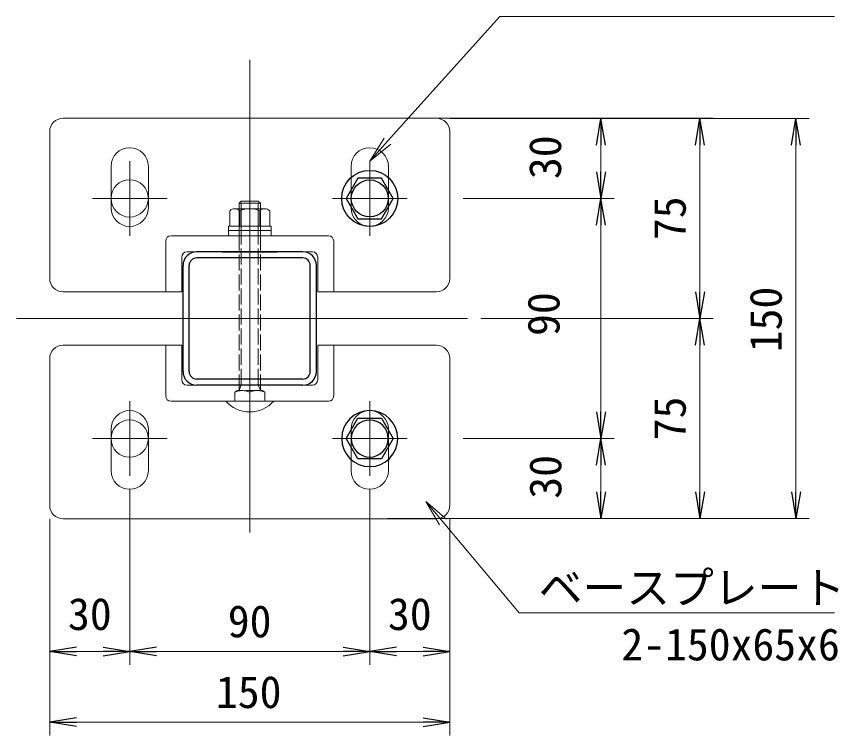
# Model space of a CAD drawing. Units: millimetres, scale not verified, with parts at other scales. Extents: x -10254 to -1854, y -2970 to 2970.
# Drawn here: x -4064 to -2830, y 182 to 1260 of the extents above; entities that cross this region are included whole.
import ezdxf
from ezdxf.enums import TextEntityAlignment as Align

# ---------------------------------------------------------------- set-up
doc = ezdxf.new("R2010")
doc.units = ezdxf.units.MM
doc.header["$LTSCALE"] = 30
doc.linetypes.add('DASHED', pattern=[7.5, 6, -1.5])
doc.linetypes.add('USER1', pattern=[50.8, 31.75, -6.35, 6.35, -6.35])
for name, color, linetype, lineweight in [('0-3_D-STR-TXT', 7, 'Continuous', 13), ('0-4_D-BMK', 2, 'USER1', 13), ('0-5_D-STR3', 3, 'Continuous', 13), ('0-6_0', 7, 'Continuous', 25), ('0-7_D-STR-DIM', 7, 'Continuous', 13), ('0-8_D-STR1', 1, 'Continuous', 25)]:
    doc.layers.add(name, color=color, linetype=linetype, lineweight=lineweight)
doc.styles.add('ＭＳ ゴシック', font='')
doc.styles.get('ＭＳ ゴシック').set_extended_font_data('MS Gothic')

# ---------------------------------------------------------------- blocks, each defined once
blk = doc.blocks.new('M10-平')
at = {"layer": '0-6_0', "color": 3}
blk.add_lwpolyline([(228.8, -132.1), (228.8, 132.1), (0, 264.2), (-228.8, 132.1), (-228.8, -132.1), (0, -264.2)], close=True, dxfattribs=at)
for radius in [315, 207.8]:
    blk.add_circle((0, 0), radius, dxfattribs=at)
blk = doc.blocks.new('_Open')
at = {"layer": '0-6_0'}
blk.add_line((-30, 5), (0, 0), dxfattribs=at)
blk.add_lwpolyline([(-30, -5), (0, 0), (-30, 0)], dxfattribs=at)
blk = doc.blocks.new('ベースプレート部品\u3000平面図')
at = {"layer": '0-5_D-STR3'}
for p, q in [((-19764.7, 160377.3), (-23964.7, 160377.3)), ((-24114.7, 160227.3), (-24114.7, 158577.3)), ((-19614.7, 158577.3), (-19614.7, 160227.3)), ((-23424.8, 159372.3), (-23424.8, 159837.3)), ((-23004.8, 159372.3), (-23004.8, 159837.3)), ((-20724.8, 159372.3), (-20724.8, 159837.3)), ((-20304.8, 159372.3), (-20304.8, 159837.3)), ((-22809.8, 158427.3), (-22809.8, 158997.3)), ((-20979.8, 159057.3), (-22749.8, 159057.3)), ((-20919.8, 158997.3), (-20919.8, 158427.3)), ((-22629.8, 158427.3), (-22629.8, 158817.3)), ((-21159.8, 158877.3), (-22569.8, 158877.3)), ((-21099.8, 158427.3), (-21099.8, 158817.3)), ((-23964.7, 158427.3), (-22627.2, 158427.3)), ((-21097.2, 158427.3), (-19764.7, 158427.3))]:
    blk.add_line(p, q, dxfattribs=at)
for centre, radius, start, end in [((-23964.7, 160227.3), 150, 90, 180), ((-19764.7, 160227.3), 150, 0, 90), ((-23214.8, 159837.3), 210, 0, 180), ((-20514.8, 159837.3), 210, 0, 180), ((-23214.8, 159372.3), 210, 180, 0), ((-20514.8, 159372.3), 210, 180, 0), ((-22749.8, 158997.3), 60, 90, 180), ((-20979.8, 158997.3), 60, 0, 90), ((-22569.8, 158817.3), 60, 90, 180), ((-21159.8, 158817.3), 60, 0, 90), ((-23964.7, 158577.3), 150, 180, 270), ((-19764.7, 158577.3), 150, 270, 0)]:
    blk.add_arc(centre, radius, start, end, dxfattribs=at)
blk = doc.blocks.new('JIS 丸頭角根ボルト(1W.1SW.1N)')
at = {"layer": '0-5_D-STR3'}
for p, q in [((137515, 65013.6), (137515, 65553.6)), ((139435, 65523.6), (139435, 65043.6)), ((139483, 65523.6), (139435, 65523.6)), ((139483, 65508.6), (139483, 65058.6)), ((139483, 65508.6), (139657, 65508.6)), ((139375, 65403.6), (139741, 65403.6)), ((139483, 65396.1), (139657, 65396.1)), ((139678, 65457), (139678, 65110.6)), ((139741, 65163.8), (139741, 65403.8)), ((139741, 65403.8), (139765, 65379.8)), ((139375, 65379.6), (139741, 65379.6)), ((139765, 65187.8), (139765, 65379.8)), ((139375, 65187.8), (139741, 65187.8)), ((139375, 65163.6), (139741, 65163.6)), ((139483, 65171.1), (139657, 65171.1)), ((139741, 65163.8), (139765, 65187.8)), ((139483, 65058.6), (139657, 65058.6))]:
    blk.add_line(p, q, dxfattribs=at)
at = {"layer": '0-5_D-STR3', "linetype": 'DASHED'}
for p, q in [((137515, 65453.1), (137617, 65453.1)), ((137617, 65453.1), (137635, 65422)), ((137635, 65145.3), (137635, 65422)), ((137635, 65403.6), (139375, 65403.6)), ((137635, 65403.6), (137701, 65379.6)), ((137701, 65163.6), (137701, 65403.6)), ((137701, 65379.6), (139375, 65379.6)), ((137515, 65114.1), (137617, 65114.1)), ((137617, 65114.1), (137635, 65145.3)), ((137635, 65163.6), (137701, 65187.6)), ((137635, 65163.6), (139375, 65163.6)), ((137701, 65187.6), (139375, 65187.8))]:
    blk.add_line(p, q, dxfattribs=at)
at = {"layer": '0-5_D-STR3'}
blk.add_lwpolyline([(139435, 65523.6), (139435, 65043.6), (139375, 65043.6), (139375, 65523.6)], close=True, dxfattribs=at)
blk.add_lwpolyline([(139483, 65523.6), (139483, 65043.6), (139435, 65043.6)], dxfattribs=at)
for centre, radius, start, end in [((137758.7, 65283.6), 363.8, 132.07502, 227.92498), ((139592.6, 65452.4), 85.5, 318.83491, 41.16509), ((139366.1, 65283.6), 311.8, 338.85295, 21.14705), ((139592.6, 65114.9), 85.5, 318.86505, 41.13495)]:
    blk.add_arc(centre, radius, start, end, dxfattribs=at)
at = {"layer": '0-5_D-STR3', "linetype": 'DASHED'}
for centre, radius, start, end in [((137424.9, 65368.4), 209.9, 336.18668, 23.81332), ((137426.5, 65198.9), 208.5, 336.0128, 23.9872)]:
    blk.add_arc(centre, radius, start, end, dxfattribs=at)

msp = doc.modelspace()

# ---------------------------------------------------------------- linework, layer by layer
at = {"layer": '0-3_D-STR-TXT'}
for p, q in [((-3501.88, 1068.26), (-3533.61, 1043)), ((-3428.79, 497.74), (-3449.39, 532.66))]:
    msp.add_line(p, q, dxfattribs=at)
for points in [[(-3511.79, 1077.18), (-3533.61, 1043), (-3506.84, 1072.72), (-3338.33, 1259.73), (-2843.85, 1259.73), (-2836.65, 1259.73)], [(-3418.57, 506.31), (-3449.39, 532.66), (-3423.68, 502.02), (-3309.67, 366.16), (-2843.85, 366.16), (-2836.65, 366.16)]]:
    msp.add_lwpolyline(points, dxfattribs=at)
at = {"layer": '0-4_D-BMK'}
for p, q in [((-3713.62, 1194.87), (-3713.62, 486.13)), ((-3893.62, 1043), (-3893.62, 931)), ((-3533.62, 1043), (-3533.62, 931)), ((-3949.62, 987), (-3837.62, 987)), ((-3589.62, 987), (-3477.62, 987)), ((-4063.51, 807.05), (-3387.17, 807.05)), ((-3893.62, 571.1), (-3893.62, 683.1)), ((-3533.62, 571.1), (-3533.62, 683.1)), ((-3949.62, 627.1), (-3837.62, 627.1)), ((-3589.62, 627.1), (-3477.62, 627.1))]:
    msp.add_line(p, q, dxfattribs=at)
at = {"layer": '0-5_D-STR3'}
for centre in [(-3893.62, 987), (-3893.62, 627.1)]:
    msp.add_circle(centre, 28, dxfattribs=at)
at = {"layer": '0-7_D-STR-DIM'}
for p, q in [((-3496.62, 1107.05), (-3018.4, 1107.05)), ((-3413.63, 1107), (-2874.41, 1107)), ((-3400.02, 1107), (-3166.74, 1107)), ((-3186.74, 1027.05), (-3186.74, 1067)), ((-3038.4, 847.05), (-3038.4, 1067.05)), ((-2894.41, 1067), (-2894.41, 547.1)), ((-3393.62, 987.05), (-3166.74, 987.05)), ((-3393.62, 987.05), (-3166.74, 987.05)), ((-3186.74, 947.05), (-3186.74, 667.05)), ((-3367.17, 807.05), (-3018.4, 807.05)), ((-3367.17, 807.05), (-3018.4, 807.05)), ((-3038.4, 547.1), (-3038.4, 767.05)), ((-3393.62, 627.1), (-3166.74, 627.1)), ((-3393.62, 627.05), (-3166.74, 627.05)), ((-3186.74, 587.1), (-3186.74, 547.1)), ((-3893.65, 551.1), (-3893.65, 288.04)), ((-3893.65, 551.1), (-3893.65, 288.04)), ((-3533.65, 551.1), (-3533.65, 288.04)), ((-3533.65, 551.1), (-3533.65, 288.04)), ((-4013.62, 507.05), (-4013.62, 288.04)), ((-4013.62, 507.05), (-4013.62, 182.01)), ((-3506.98, 507.1), (-3018.4, 507.1)), ((-3413.63, 507.1), (-3166.74, 507.1)), ((-3413.63, 507.1), (-2874.41, 507.1)), ((-3413.62, 507.05), (-3413.62, 182.01)), ((-3413.62, 507.05), (-3413.62, 288.04)), ((-3933.65, 308.04), (-3973.62, 308.04)), ((-3573.65, 308.04), (-3853.65, 308.04)), ((-3493.65, 308.04), (-3453.62, 308.04)), ((-3453.62, 202.01), (-3973.62, 202.01))]:
    msp.add_line(p, q, dxfattribs=at)
at = {"layer": '0-8_D-STR1'}
for p, q in [((-3634.03, 907.05), (-3793.23, 907.05)), ((-3754.43, 907.05), (-3672.83, 907.05)), ((-3634.03, 897.85), (-3793.23, 897.85)), ((-3813.63, 727.45), (-3813.63, 886.65)), ((-3804.43, 727.45), (-3804.43, 886.65)), ((-3622.83, 727.45), (-3622.83, 886.65)), ((-3613.63, 727.45), (-3613.63, 886.65)), ((-3634.03, 716.25), (-3793.23, 716.25)), ((-3634.03, 707.05), (-3793.23, 707.05))]:
    msp.add_line(p, q, dxfattribs=at)
for centre, radius, start, end in [((-3793.23, 886.65), 20.4, 89.99974, 179.99999), ((-3634.03, 886.65), 20.4, 0.00014, 89.99968), ((-3793.23, 886.65), 11.2, 89.99974, 179.99999), ((-3634.03, 886.65), 11.2, 0.00014, 89.99968), ((-3793.23, 727.45), 20.4, 180.00001, 270.00033), ((-3793.23, 727.45), 11.2, 180.00001, 270.00033), ((-3634.03, 727.45), 20.4, 270.00027, 0.00001), ((-3634.03, 727.45), 11.2, 270.00027, 0.00001)]:
    msp.add_arc(centre, radius, start, end, dxfattribs=at)

# ---------------------------------------------------------------- block references
at = {"layer": '0-5_D-STR3', "xscale": 0.1333333, "yscale": 0.1333333}
msp.add_blockref('ベースプレート部品\u3000平面図', (-798.33, -20276.58), dxfattribs=at)
at = {"layer": '0-5_D-STR3', "yscale": 0.1333333}
for name, p, xscale, rotation in [('M10-平', (-3533.62, 987), 0.1333333, 30), ('ベースプレート部品\u3000平面図', (-798.33, 21890.68), -0.1333333, 180), ('M10-平', (-3533.62, 627.1), -0.1333333, 150)]:
    msp.add_blockref(name, p, dxfattribs=dict(at, xscale=xscale, rotation=rotation))
at = {"layer": '0-7_D-STR-DIM'}
for name, p, xscale, yscale, rotation in [('_Open', (-3186.74, 1107), 1.333333, 1.333333, 90), ('_Open', (-3038.4, 1107.05), 1.333333, 1.333333, 90), ('_Open', (-2894.41, 1107), 1.333333, 1.333333, 90), ('_Open', (-3186.74, 987.05), 1.333333, 1.333333, 270), ('_Open', (-3186.74, 987.05), 1.333333, 1.333333, 90), ('JIS 丸頭角根ボルト(1W.1SW.1N)', (4991.04, -17652.61), 0.1333357, 0.1333357, 90), ('_Open', (-3038.4, 807.05), 1.333333, 1.333333, 270), ('_Open', (-3038.4, 807.05), 1.333333, 1.333333, 90), ('_Open', (-3186.74, 627.05), 1.333333, 1.333333, 270), ('_Open', (-3186.74, 627.1), 1.333333, 1.333333, 90), ('_Open', (-3186.74, 507.1), 1.333333, 1.333333, 270), ('_Open', (-3038.4, 507.1), 1.333333, 1.333333, 270), ('_Open', (-2894.41, 507.1), 1.333333, 1.333333, 270), ('_Open', (-4013.62, 308.04), 1.333333, 1.333333, 180), ('_Open', (-3893.65, 308.04), 1.333333, 1.333333, 180), ('_Open', (-3533.65, 308.04), 1.333333, 1.333333, 180), ('_Open', (-4013.62, 202.01), 1.333333, 1.333333, 180)]:
    msp.add_blockref(name, p, dxfattribs=dict(at, xscale=xscale, yscale=yscale, rotation=rotation))
at = {"layer": '0-7_D-STR-DIM', "xscale": 1.333333, "yscale": 1.333333}
for p in [(-3893.65, 308.04), (-3533.65, 308.04), (-3413.62, 308.04), (-3413.62, 202.01)]:
    msp.add_blockref('_Open', p, dxfattribs=at)

# ---------------------------------------------------------------- texts
at = {"layer": '0-3_D-STR-TXT', "style": 'ＭＳ ゴシック'}
for s, p in [('ベースプレート', (-3280.3, 365.06)), ('2-150x65x6 ', (-3156.22, 280.16))]:
    msp.add_text(s, height=48.17, dxfattribs=at).set_placement(p, align=Align.BOTTOM_LEFT)
at = {"layer": '0-7_D-STR-DIM', "style": 'ＭＳ ゴシック'}
for s, p in [('30', (-3232.15, 1015.98)), ('75', (-3045.14, 924.45)), ('150', (-2901.16, 756.4)), ('90', (-3234.48, 780.92)), ('75', (-3045.15, 624.47)), ('30', (-3231.78, 536.96))]:
    msp.add_text(s, height=48.17, rotation=90, dxfattribs=at).set_placement(p, align=Align.BOTTOM_LEFT)
for s, p in [('30', (-3986.21, 325.7)), ('30', (-3506.32, 325.7)), ('90', (-3746.52, 314.79)), ('150', (-3764.27, 208.75))]:
    msp.add_text(s, height=48.17, dxfattribs=at).set_placement(p, align=Align.BOTTOM_LEFT)

doc.saveas('drawing.dxf')
